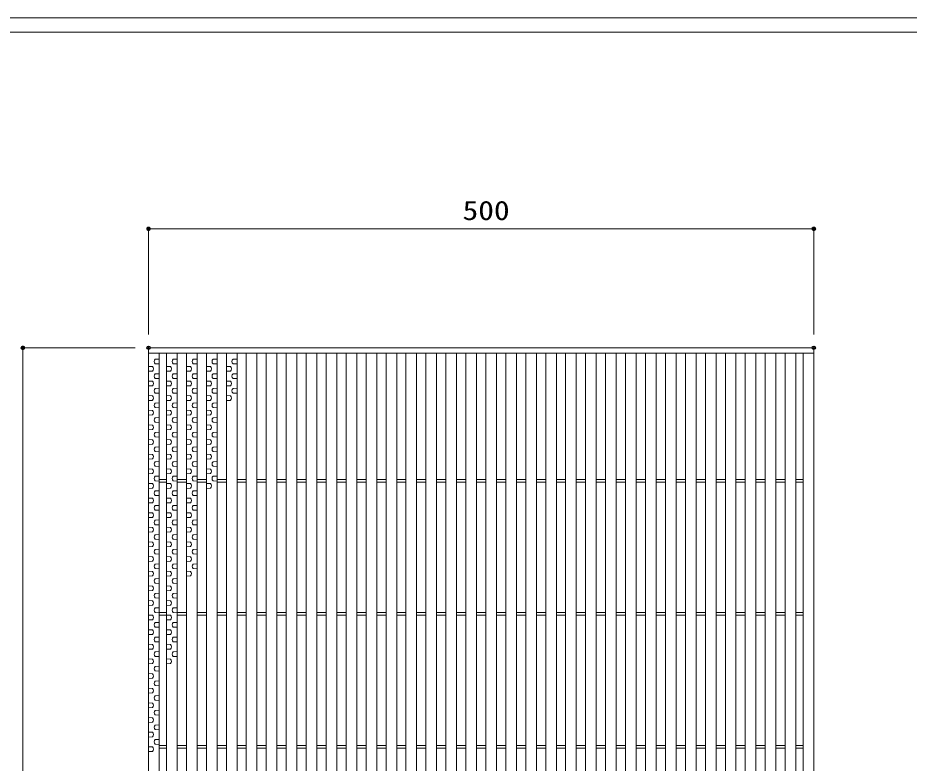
# Model space of a CAD drawing. Units: millimetres on the paper. Extents: x -216 to 216, y -153 to 153.
# Drawn here: x -82.1 to 51.9, y 40.6 to 152.6 of the extents above; entities that cross this region are included whole.
import ezdxf
from ezdxf.enums import TextEntityAlignment as Align

# ---------------------------------------------------------------- set-up
doc = ezdxf.new("R2010")
doc.units = ezdxf.units.MM
doc.header["$PDMODE"] = 32
doc.header["$PDSIZE"] = 0.5
for name, color, linetype, lineweight in [('0-0_A1FRAME', 1, 'Continuous', 9), ('0-2_蓋', 3, 'Continuous', 9), ('0-3_寸法', 4, 'Continuous', 9), ('0-4_0', 7, 'Continuous', 9)]:
    doc.layers.add(name, color=color, linetype=linetype, lineweight=lineweight)
doc.layers.add('0-5_Defpoints', color=7, linetype='Continuous')
doc.styles.add('ＭＳ ゴシック', font='')
doc.styles.get('ＭＳ ゴシック').set_extended_font_data('MS Gothic')

# ---------------------------------------------------------------- blocks, each defined once
blk = doc.blocks.new('_Dot')
at = {"layer": '0-4_0'}
for p, q in [((-0.5, 0), (-1, 0)), ((0.489, 0.1), (-0.489, 0.1)), ((0.399, 0.3), (-0.399, 0.3)), ((0.458, -0.199), (-0.458, -0.199)), ((0.3, -0.399), (-0.3, -0.399))]:
    blk.add_line(p, q, dxfattribs=at)
for points in [[(0.5, 0), (0.496, 0.063), (0.484, 0.124), (0.465, 0.184), (0.438, 0.241), (0.405, 0.294), (0.364, 0.342), (0.319, 0.385), (0.268, 0.422), (0.213, 0.452), (0.155, 0.476), (0.094, 0.491), (0.031, 0.499), (-0.031, 0.499), (-0.094, 0.491), (-0.155, 0.476), (-0.213, 0.452), (-0.268, 0.422), (-0.319, 0.385), (-0.364, 0.342), (-0.405, 0.294), (-0.438, 0.241), (-0.465, 0.184), (-0.484, 0.124), (-0.496, 0.063), (-0.5, 0), (0, 0)], [(-0.5, 0), (-0.496, -0.063), (-0.484, -0.124), (-0.465, -0.184), (-0.438, -0.241), (-0.405, -0.294), (-0.364, -0.342), (-0.319, -0.385), (-0.268, -0.422), (-0.213, -0.452), (-0.155, -0.476), (-0.094, -0.491), (-0.031, -0.499), (0.031, -0.499), (0.094, -0.491), (0.155, -0.476), (0.213, -0.452), (0.268, -0.422), (0.319, -0.385), (0.364, -0.342), (0.405, -0.294), (0.438, -0.241), (0.465, -0.184), (0.484, -0.124), (0.496, -0.063), (0.5, 0), (0, 0)]]:
    blk.add_lwpolyline(points, close=True, dxfattribs=at)
blk = doc.blocks.new('U35')
at = {"layer": '0-2_蓋'}
for p, q in [((0.2, 3.086), (0.8, 3.12)), ((-0.2, 1.986), (-0.8, 2.02)), ((0.2, 2.414), (0.8, 2.38)), ((-0.2, 1.314), (-0.8, 1.28)), ((0.2, 0.886), (0.8, 0.92)), ((0.2, 0.214), (0.8, 0.18)), ((-0.2, -0.214), (-0.8, -0.18)), ((-0.2, -0.886), (-0.8, -0.92)), ((0.2, -1.314), (0.8, -1.28)), ((-0.2, -2.414), (-0.8, -2.38)), ((0.2, -1.986), (0.8, -2.02)), ((-0.2, -3.086), (-0.8, -3.12))]:
    blk.add_line(p, q, dxfattribs=at)
for centre, start, end in [((0.484, 2.75), 130.27175, 229.72825), ((-0.484, 1.65), 310.27175, 49.72825), ((0.484, 0.55), 130.27175, 229.72825), ((-0.484, -0.55), 310.27175, 49.72825), ((0.484, -1.65), 130.27175, 229.72825), ((-0.484, -2.75), 310.27175, 49.72825)]:
    blk.add_arc(centre, 0.44, start, end, dxfattribs=at)
blk = doc.blocks.new('U32')
at = {"layer": '0-2_蓋'}
for p in [(0, 0), (0, -6.6), (0, -13.2), (0, -19.8), (0, -26.4), (0, -33), (0, -39.6)]:
    blk.add_blockref('U35', p, dxfattribs=at)
blk = doc.blocks.new('U36')
at = {"layer": '0-2_蓋'}
for p, q in [((0.2, 3.086), (0.8, 3.12)), ((-0.2, 1.986), (-0.8, 2.02)), ((0.2, 2.414), (0.8, 2.38)), ((-0.2, 1.314), (-0.8, 1.28)), ((0.2, 0.886), (0.8, 0.92)), ((0.2, 0.214), (0.8, 0.18)), ((-0.2, -0.214), (-0.8, -0.18)), ((-0.2, -0.886), (-0.8, -0.92)), ((0.2, -1.314), (0.8, -1.28)), ((-0.2, -2.414), (-0.8, -2.38)), ((0.2, -1.986), (0.8, -2.02)), ((-0.2, -3.086), (-0.8, -3.12))]:
    blk.add_line(p, q, dxfattribs=at)
for centre, start, end in [((0.484, 2.75), 130.27175, 229.72825), ((-0.484, 1.65), 310.27175, 49.72825), ((0.484, 0.55), 130.27175, 229.72825), ((-0.484, -0.55), 310.27175, 49.72825), ((0.484, -1.65), 130.27175, 229.72825), ((-0.484, -2.75), 310.27175, 49.72825)]:
    blk.add_arc(centre, 0.44, start, end, dxfattribs=at)
blk = doc.blocks.new('U37')
at = {"layer": '0-2_蓋'}
for p in [(0, 0), (0, -6.6), (0, -13.2), (0, -19.8), (0, -26.4)]:
    blk.add_blockref('U36', p, dxfattribs=at)
blk = doc.blocks.new('U39')
at = {"layer": '0-2_蓋'}
for p, q in [((0.2, 3.086), (0.8, 3.12)), ((-0.2, 1.986), (-0.8, 2.02)), ((0.2, 2.414), (0.8, 2.38)), ((-0.2, 1.314), (-0.8, 1.28)), ((0.2, 0.886), (0.8, 0.92)), ((0.2, 0.214), (0.8, 0.18)), ((-0.2, -0.214), (-0.8, -0.18)), ((-0.2, -0.886), (-0.8, -0.92)), ((0.2, -1.314), (0.8, -1.28)), ((-0.2, -2.414), (-0.8, -2.38)), ((0.2, -1.986), (0.8, -2.02)), ((-0.2, -3.086), (-0.8, -3.12))]:
    blk.add_line(p, q, dxfattribs=at)
for centre, start, end in [((0.484, 2.75), 130.27175, 229.72825), ((-0.484, 1.65), 310.27175, 49.72825), ((0.484, 0.55), 130.27175, 229.72825), ((-0.484, -0.55), 310.27175, 49.72825), ((0.484, -1.65), 130.27175, 229.72825), ((-0.484, -2.75), 310.27175, 49.72825)]:
    blk.add_arc(centre, 0.44, start, end, dxfattribs=at)
blk = doc.blocks.new('U38')
at = {"layer": '0-2_蓋'}
for p in [(0, 0), (0, -6.6), (0, -13.2)]:
    blk.add_blockref('U39', p, dxfattribs=at)
blk = doc.blocks.new('U30')
at = {"layer": '0-2_蓋'}
for p, q in [((0.2, 3.086), (0.8, 3.12)), ((-0.2, 1.986), (-0.8, 2.02)), ((0.2, 2.414), (0.8, 2.38)), ((-0.2, 1.314), (-0.8, 1.28)), ((0.2, 0.886), (0.8, 0.92)), ((0.2, 0.214), (0.8, 0.18)), ((-0.2, -0.214), (-0.8, -0.18)), ((-0.2, -0.886), (-0.8, -0.92)), ((0.2, -1.314), (0.8, -1.28)), ((-0.2, -2.414), (-0.8, -2.38)), ((0.2, -1.986), (0.8, -2.02)), ((-0.2, -3.086), (-0.8, -3.12))]:
    blk.add_line(p, q, dxfattribs=at)
for centre, start, end in [((0.484, 2.75), 130.27175, 229.72825), ((-0.484, 1.65), 310.27175, 49.72825), ((0.484, 0.55), 130.27175, 229.72825), ((-0.484, -0.55), 310.27175, 49.72825), ((0.484, -1.65), 130.27175, 229.72825), ((-0.484, -2.75), 310.27175, 49.72825)]:
    blk.add_arc(centre, 0.44, start, end, dxfattribs=at)
blk = doc.blocks.new('U31')
at = {"layer": '0-2_蓋'}
blk.add_blockref('U30', (0, 0), dxfattribs=at)
blk = doc.blocks.new('U34')
at = {"layer": '0-2_蓋'}
for p, q in [((0.2, 3.086), (0.8, 3.12)), ((-0.2, 1.986), (-0.8, 2.02)), ((0.2, 2.414), (0.8, 2.38)), ((-0.2, 1.314), (-0.8, 1.28)), ((0.2, 0.886), (0.8, 0.92)), ((0.2, 0.214), (0.8, 0.18)), ((-0.2, -0.214), (-0.8, -0.18)), ((-0.2, -0.886), (-0.8, -0.92)), ((0.2, -1.314), (0.8, -1.28)), ((-0.2, -2.414), (-0.8, -2.38)), ((0.2, -1.986), (0.8, -2.02)), ((-0.2, -3.086), (-0.8, -3.12))]:
    blk.add_line(p, q, dxfattribs=at)
for centre, start, end in [((0.484, 2.75), 130.27175, 229.72825), ((-0.484, 1.65), 310.27175, 49.72825), ((0.484, 0.55), 130.27175, 229.72825), ((-0.484, -0.55), 310.27175, 49.72825), ((0.484, -1.65), 130.27175, 229.72825), ((-0.484, -2.75), 310.27175, 49.72825)]:
    blk.add_arc(centre, 0.44, start, end, dxfattribs=at)
blk = doc.blocks.new('U33')
at = {"layer": '0-2_蓋'}
for p in [(0, 0), (0, -6.6), (0, -13.2), (0, -19.8), (0, -26.4), (0, -33), (0, -39.6), (0, -46.2), (0, -52.8)]:
    blk.add_blockref('U34', p, dxfattribs=at)

msp = doc.modelspace()

# ---------------------------------------------------------------- linework, layer by layer
at = {"layer": '0-0_A1FRAME'}
msp.add_lwpolyline([(-215.33, 152.646), (-215.33, -152.646), (215.33, -152.646), (215.33, 152.646)], close=True, dxfattribs=at)
msp.add_lwpolyline([(199.525, -150.491), (199.525, 150.491), (-209.583, 150.491)], dxfattribs=at)
at = {"layer": '0-2_蓋'}
for p, q in [((-62.451, 3.021), (-62.451, 103.021)), ((-62.451, 103.021), (37.549, 103.021)), ((-62.451, 102.221), (37.549, 102.221)), ((-60.851, 3.821), (-60.851, 102.221)), ((-59.751, 3.821), (-59.751, 102.221)), ((-58.151, 3.821), (-58.151, 102.221)), ((-56.751, 3.821), (-56.751, 102.221)), ((-55.151, 3.821), (-55.151, 102.221)), ((-53.751, 3.821), (-53.751, 102.221)), ((-52.151, 3.821), (-52.151, 102.221)), ((-50.751, 3.821), (-50.751, 102.221)), ((-49.151, 3.821), (-49.151, 102.221)), ((-47.751, 3.821), (-47.751, 102.221)), ((-46.151, 3.821), (-46.151, 102.221)), ((-44.751, 3.821), (-44.751, 102.221)), ((-43.151, 3.821), (-43.151, 102.221)), ((-41.751, 3.821), (-41.751, 102.221)), ((-40.151, 3.821), (-40.151, 102.221)), ((-38.751, 3.821), (-38.751, 102.221)), ((-37.151, 3.821), (-37.151, 102.221)), ((-35.751, 3.821), (-35.751, 102.221)), ((-34.151, 3.821), (-34.151, 102.221)), ((-32.751, 3.821), (-32.751, 102.221)), ((-31.151, 3.821), (-31.151, 102.221)), ((-29.751, 3.821), (-29.751, 102.221)), ((-28.151, 3.821), (-28.151, 102.221)), ((-26.751, 3.821), (-26.751, 102.221)), ((-25.151, 3.821), (-25.151, 102.221)), ((-23.751, 3.821), (-23.751, 102.221)), ((-22.151, 3.821), (-22.151, 102.221)), ((-20.751, 3.821), (-20.751, 102.221)), ((-19.151, 3.821), (-19.151, 102.221)), ((-17.751, 3.821), (-17.751, 102.221)), ((-16.151, 3.821), (-16.151, 102.221)), ((-14.751, 3.821), (-14.751, 102.221)), ((-13.151, 3.821), (-13.151, 102.221)), ((-11.751, 3.821), (-11.751, 102.221)), ((-10.151, 3.821), (-10.151, 102.221)), ((-8.751, 3.821), (-8.751, 102.221)), ((-7.151, 3.821), (-7.151, 102.221)), ((-5.751, 3.821), (-5.751, 102.221)), ((-4.151, 3.821), (-4.151, 102.221)), ((-2.751, 3.821), (-2.751, 102.221)), ((-1.151, 3.821), (-1.151, 102.221)), ((0.249, 3.821), (0.249, 102.221)), ((1.849, 3.821), (1.849, 102.221)), ((3.249, 3.821), (3.249, 102.221)), ((4.849, 3.821), (4.849, 102.221)), ((6.249, 3.821), (6.249, 102.221)), ((7.849, 3.821), (7.849, 102.221)), ((9.249, 3.821), (9.249, 102.221)), ((10.849, 3.821), (10.849, 102.221)), ((12.249, 3.821), (12.249, 102.221)), ((13.849, 3.821), (13.849, 102.221)), ((15.249, 3.821), (15.249, 102.221)), ((16.849, 3.821), (16.849, 102.221)), ((18.249, 3.821), (18.249, 102.221)), ((19.849, 3.821), (19.849, 102.221)), ((21.249, 3.821), (21.249, 102.221)), ((22.849, 3.821), (22.849, 102.221)), ((24.249, 3.821), (24.249, 102.221)), ((25.849, 3.821), (25.849, 102.221)), ((27.249, 3.821), (27.249, 102.221)), ((28.849, 3.821), (28.849, 102.221)), ((30.249, 3.821), (30.249, 102.221)), ((31.849, 3.821), (31.849, 102.221)), ((33.249, 3.821), (33.249, 102.221)), ((34.849, 3.821), (34.849, 102.221)), ((35.949, 3.821), (35.949, 102.221)), ((37.549, 3.021), (37.549, 103.021)), ((-60.851, 83.221), (-59.751, 83.221)), ((-58.151, 83.221), (-56.751, 83.221)), ((-55.151, 83.221), (-53.751, 83.221)), ((-52.151, 83.221), (-50.751, 83.221)), ((-49.151, 83.221), (-47.751, 83.221)), ((-46.151, 83.221), (-44.751, 83.221)), ((-43.151, 83.221), (-41.751, 83.221)), ((-40.151, 83.221), (-38.751, 83.221)), ((-37.151, 83.221), (-35.751, 83.221)), ((-34.151, 83.221), (-32.751, 83.221)), ((-31.151, 83.221), (-29.751, 83.221)), ((-28.151, 83.221), (-26.751, 83.221)), ((-25.151, 83.221), (-23.751, 83.221)), ((-22.151, 83.221), (-20.751, 83.221)), ((-19.151, 83.221), (-17.751, 83.221)), ((-16.151, 83.221), (-14.751, 83.221)), ((-13.151, 83.221), (-11.751, 83.221)), ((-10.151, 83.221), (-8.751, 83.221)), ((-7.151, 83.221), (-5.751, 83.221)), ((-4.151, 83.221), (-2.751, 83.221)), ((-1.151, 83.221), (0.249, 83.221)), ((1.849, 83.221), (3.249, 83.221)), ((4.849, 83.221), (6.249, 83.221)), ((7.849, 83.221), (9.249, 83.221)), ((10.849, 83.221), (12.249, 83.221)), ((13.849, 83.221), (15.249, 83.221)), ((16.849, 83.221), (18.249, 83.221)), ((19.849, 83.221), (21.249, 83.221)), ((22.849, 83.221), (24.249, 83.221)), ((25.849, 83.221), (27.249, 83.221)), ((28.849, 83.221), (30.249, 83.221)), ((31.849, 83.221), (33.249, 83.221)), ((34.849, 83.221), (35.949, 83.221)), ((-60.851, 82.821), (-59.751, 82.821)), ((-58.151, 82.821), (-56.751, 82.821)), ((-55.151, 82.821), (-53.751, 82.821)), ((-52.151, 82.821), (-50.751, 82.821)), ((-49.151, 82.821), (-47.751, 82.821)), ((-46.151, 82.821), (-44.751, 82.821)), ((-43.151, 82.821), (-41.751, 82.821)), ((-40.151, 82.821), (-38.751, 82.821)), ((-37.151, 82.821), (-35.751, 82.821)), ((-34.151, 82.821), (-32.751, 82.821)), ((-31.151, 82.821), (-29.751, 82.821)), ((-28.151, 82.821), (-26.751, 82.821)), ((-25.151, 82.821), (-23.751, 82.821)), ((-22.151, 82.821), (-20.751, 82.821)), ((-19.151, 82.821), (-17.751, 82.821)), ((-16.151, 82.821), (-14.751, 82.821)), ((-13.151, 82.821), (-11.751, 82.821)), ((-10.151, 82.821), (-8.751, 82.821)), ((-7.151, 82.821), (-5.751, 82.821)), ((-4.151, 82.821), (-2.751, 82.821)), ((-1.151, 82.821), (0.249, 82.821)), ((1.849, 82.821), (3.249, 82.821)), ((4.849, 82.821), (6.249, 82.821)), ((7.849, 82.821), (9.249, 82.821)), ((10.849, 82.821), (12.249, 82.821)), ((13.849, 82.821), (15.249, 82.821)), ((16.849, 82.821), (18.249, 82.821)), ((19.849, 82.821), (21.249, 82.821)), ((22.849, 82.821), (24.249, 82.821)), ((25.849, 82.821), (27.249, 82.821)), ((28.849, 82.821), (30.249, 82.821)), ((31.849, 82.821), (33.249, 82.821)), ((34.849, 82.821), (35.949, 82.821)), ((-60.851, 63.221), (-59.751, 63.221)), ((-58.151, 63.221), (-56.751, 63.221)), ((-55.151, 63.221), (-53.751, 63.221)), ((-52.151, 63.221), (-50.751, 63.221)), ((-49.151, 63.221), (-47.751, 63.221)), ((-46.151, 63.221), (-44.751, 63.221)), ((-43.151, 63.221), (-41.751, 63.221)), ((-40.151, 63.221), (-38.751, 63.221)), ((-37.151, 63.221), (-35.751, 63.221)), ((-34.151, 63.221), (-32.751, 63.221)), ((-31.151, 63.221), (-29.751, 63.221)), ((-28.151, 63.221), (-26.751, 63.221)), ((-25.151, 63.221), (-23.751, 63.221)), ((-22.151, 63.221), (-20.751, 63.221)), ((-19.151, 63.221), (-17.751, 63.221)), ((-16.151, 63.221), (-14.751, 63.221)), ((-13.151, 63.221), (-11.751, 63.221)), ((-10.151, 63.221), (-8.751, 63.221)), ((-7.151, 63.221), (-5.751, 63.221)), ((-4.151, 63.221), (-2.751, 63.221)), ((-1.151, 63.221), (0.249, 63.221)), ((1.849, 63.221), (3.249, 63.221)), ((4.849, 63.221), (6.249, 63.221)), ((7.849, 63.221), (9.249, 63.221)), ((10.849, 63.221), (12.249, 63.221)), ((13.849, 63.221), (15.249, 63.221)), ((16.849, 63.221), (18.249, 63.221)), ((19.849, 63.221), (21.249, 63.221)), ((22.849, 63.221), (24.249, 63.221)), ((25.849, 63.221), (27.249, 63.221)), ((28.849, 63.221), (30.249, 63.221)), ((31.849, 63.221), (33.249, 63.221)), ((34.849, 63.221), (35.949, 63.221)), ((-60.851, 62.821), (-59.751, 62.821)), ((-58.151, 62.821), (-56.751, 62.821)), ((-55.151, 62.821), (-53.751, 62.821)), ((-52.151, 62.821), (-50.751, 62.821)), ((-49.151, 62.821), (-47.751, 62.821)), ((-46.151, 62.821), (-44.751, 62.821)), ((-43.151, 62.821), (-41.751, 62.821)), ((-40.151, 62.821), (-38.751, 62.821)), ((-37.151, 62.821), (-35.751, 62.821)), ((-34.151, 62.821), (-32.751, 62.821)), ((-31.151, 62.821), (-29.751, 62.821)), ((-28.151, 62.821), (-26.751, 62.821)), ((-25.151, 62.821), (-23.751, 62.821)), ((-22.151, 62.821), (-20.751, 62.821)), ((-19.151, 62.821), (-17.751, 62.821)), ((-16.151, 62.821), (-14.751, 62.821)), ((-13.151, 62.821), (-11.751, 62.821)), ((-10.151, 62.821), (-8.751, 62.821)), ((-7.151, 62.821), (-5.751, 62.821)), ((-4.151, 62.821), (-2.751, 62.821)), ((-1.151, 62.821), (0.249, 62.821)), ((1.849, 62.821), (3.249, 62.821)), ((4.849, 62.821), (6.249, 62.821)), ((7.849, 62.821), (9.249, 62.821)), ((10.849, 62.821), (12.249, 62.821)), ((13.849, 62.821), (15.249, 62.821)), ((16.849, 62.821), (18.249, 62.821)), ((19.849, 62.821), (21.249, 62.821)), ((22.849, 62.821), (24.249, 62.821)), ((25.849, 62.821), (27.249, 62.821)), ((28.849, 62.821), (30.249, 62.821)), ((31.849, 62.821), (33.249, 62.821)), ((34.849, 62.821), (35.949, 62.821)), ((-60.851, 43.221), (-59.751, 43.221)), ((-58.151, 43.221), (-56.751, 43.221)), ((-55.151, 43.221), (-53.751, 43.221)), ((-52.151, 43.221), (-50.751, 43.221)), ((-49.151, 43.221), (-47.751, 43.221)), ((-46.151, 43.221), (-44.751, 43.221)), ((-43.151, 43.221), (-41.751, 43.221)), ((-40.151, 43.221), (-38.751, 43.221)), ((-37.151, 43.221), (-35.751, 43.221)), ((-34.151, 43.221), (-32.751, 43.221)), ((-31.151, 43.221), (-29.751, 43.221)), ((-28.151, 43.221), (-26.751, 43.221)), ((-25.151, 43.221), (-23.751, 43.221)), ((-22.151, 43.221), (-20.751, 43.221)), ((-19.151, 43.221), (-17.751, 43.221)), ((-16.151, 43.221), (-14.751, 43.221)), ((-13.151, 43.221), (-11.751, 43.221)), ((-10.151, 43.221), (-8.751, 43.221)), ((-7.151, 43.221), (-5.751, 43.221)), ((-4.151, 43.221), (-2.751, 43.221)), ((-1.151, 43.221), (0.249, 43.221)), ((1.849, 43.221), (3.249, 43.221)), ((4.849, 43.221), (6.249, 43.221)), ((7.849, 43.221), (9.249, 43.221)), ((10.849, 43.221), (12.249, 43.221)), ((13.849, 43.221), (15.249, 43.221)), ((16.849, 43.221), (18.249, 43.221)), ((19.849, 43.221), (21.249, 43.221)), ((22.849, 43.221), (24.249, 43.221)), ((25.849, 43.221), (27.249, 43.221)), ((28.849, 43.221), (30.249, 43.221)), ((31.849, 43.221), (33.249, 43.221)), ((34.849, 43.221), (35.949, 43.221)), ((-60.851, 42.821), (-59.751, 42.821)), ((-58.151, 42.821), (-56.751, 42.821)), ((-55.151, 42.821), (-53.751, 42.821)), ((-52.151, 42.821), (-50.751, 42.821)), ((-49.151, 42.821), (-47.751, 42.821)), ((-46.151, 42.821), (-44.751, 42.821)), ((-43.151, 42.821), (-41.751, 42.821)), ((-40.151, 42.821), (-38.751, 42.821)), ((-37.151, 42.821), (-35.751, 42.821)), ((-34.151, 42.821), (-32.751, 42.821)), ((-31.151, 42.821), (-29.751, 42.821)), ((-28.151, 42.821), (-26.751, 42.821)), ((-25.151, 42.821), (-23.751, 42.821)), ((-22.151, 42.821), (-20.751, 42.821)), ((-19.151, 42.821), (-17.751, 42.821)), ((-16.151, 42.821), (-14.751, 42.821)), ((-13.151, 42.821), (-11.751, 42.821)), ((-10.151, 42.821), (-8.751, 42.821)), ((-7.151, 42.821), (-5.751, 42.821)), ((-4.151, 42.821), (-2.751, 42.821)), ((-1.151, 42.821), (0.249, 42.821)), ((1.849, 42.821), (3.249, 42.821)), ((4.849, 42.821), (6.249, 42.821)), ((7.849, 42.821), (9.249, 42.821)), ((10.849, 42.821), (12.249, 42.821)), ((13.849, 42.821), (15.249, 42.821)), ((16.849, 42.821), (18.249, 42.821)), ((19.849, 42.821), (21.249, 42.821)), ((22.849, 42.821), (24.249, 42.821)), ((25.849, 42.821), (27.249, 42.821)), ((28.849, 42.821), (30.249, 42.821)), ((31.849, 42.821), (33.249, 42.821)), ((34.849, 42.821), (35.949, 42.821))]:
    msp.add_line(p, q, dxfattribs=at)
at = {"layer": '0-3_寸法'}
for p, q in [((-62.451, 105.021), (-62.451, 120.92)), ((-61.951, 120.92), (37.049, 120.92)), ((37.549, 105.021), (37.549, 120.92)), ((-64.451, 103.021), (-81.339, 103.021)), ((-81.339, 3.521), (-81.339, 102.521))]:
    msp.add_line(p, q, dxfattribs=at)
at = {"layer": '0-5_Defpoints'}
for p in [(37.549, 120.92), (-81.339, 103.021), (-62.451, 103.021), (37.549, 103.021)]:
    msp.add_point(p, dxfattribs=at)

# ---------------------------------------------------------------- block references
at = {"layer": '0-2_蓋'}
for name, p in [('U33', (-61.651, 98.206)), ('U32', (-58.951, 98.206)), ('U37', (-55.951, 98.206)), ('U38', (-52.951, 98.206)), ('U31', (-49.951, 98.206))]:
    msp.add_blockref(name, p, dxfattribs=at)
at = {"layer": '0-3_寸法', "xscale": 0.5, "yscale": 0.5}
for p, rotation in [((-62.451, 120.92), 180), ((-81.339, 103.021), 90)]:
    msp.add_blockref('_Dot', p, dxfattribs=dict(at, rotation=rotation))
msp.add_blockref('_Dot', (37.549, 120.92), dxfattribs=at)

# ---------------------------------------------------------------- texts
at = {"layer": '0-3_寸法', "style": 'ＭＳ ゴシック', "width": 1.2}
msp.add_text('500', height=2.889, dxfattribs=at).set_placement((-15.251, 121.365), align=Align.BOTTOM_LEFT)

doc.saveas('drawing.dxf')
